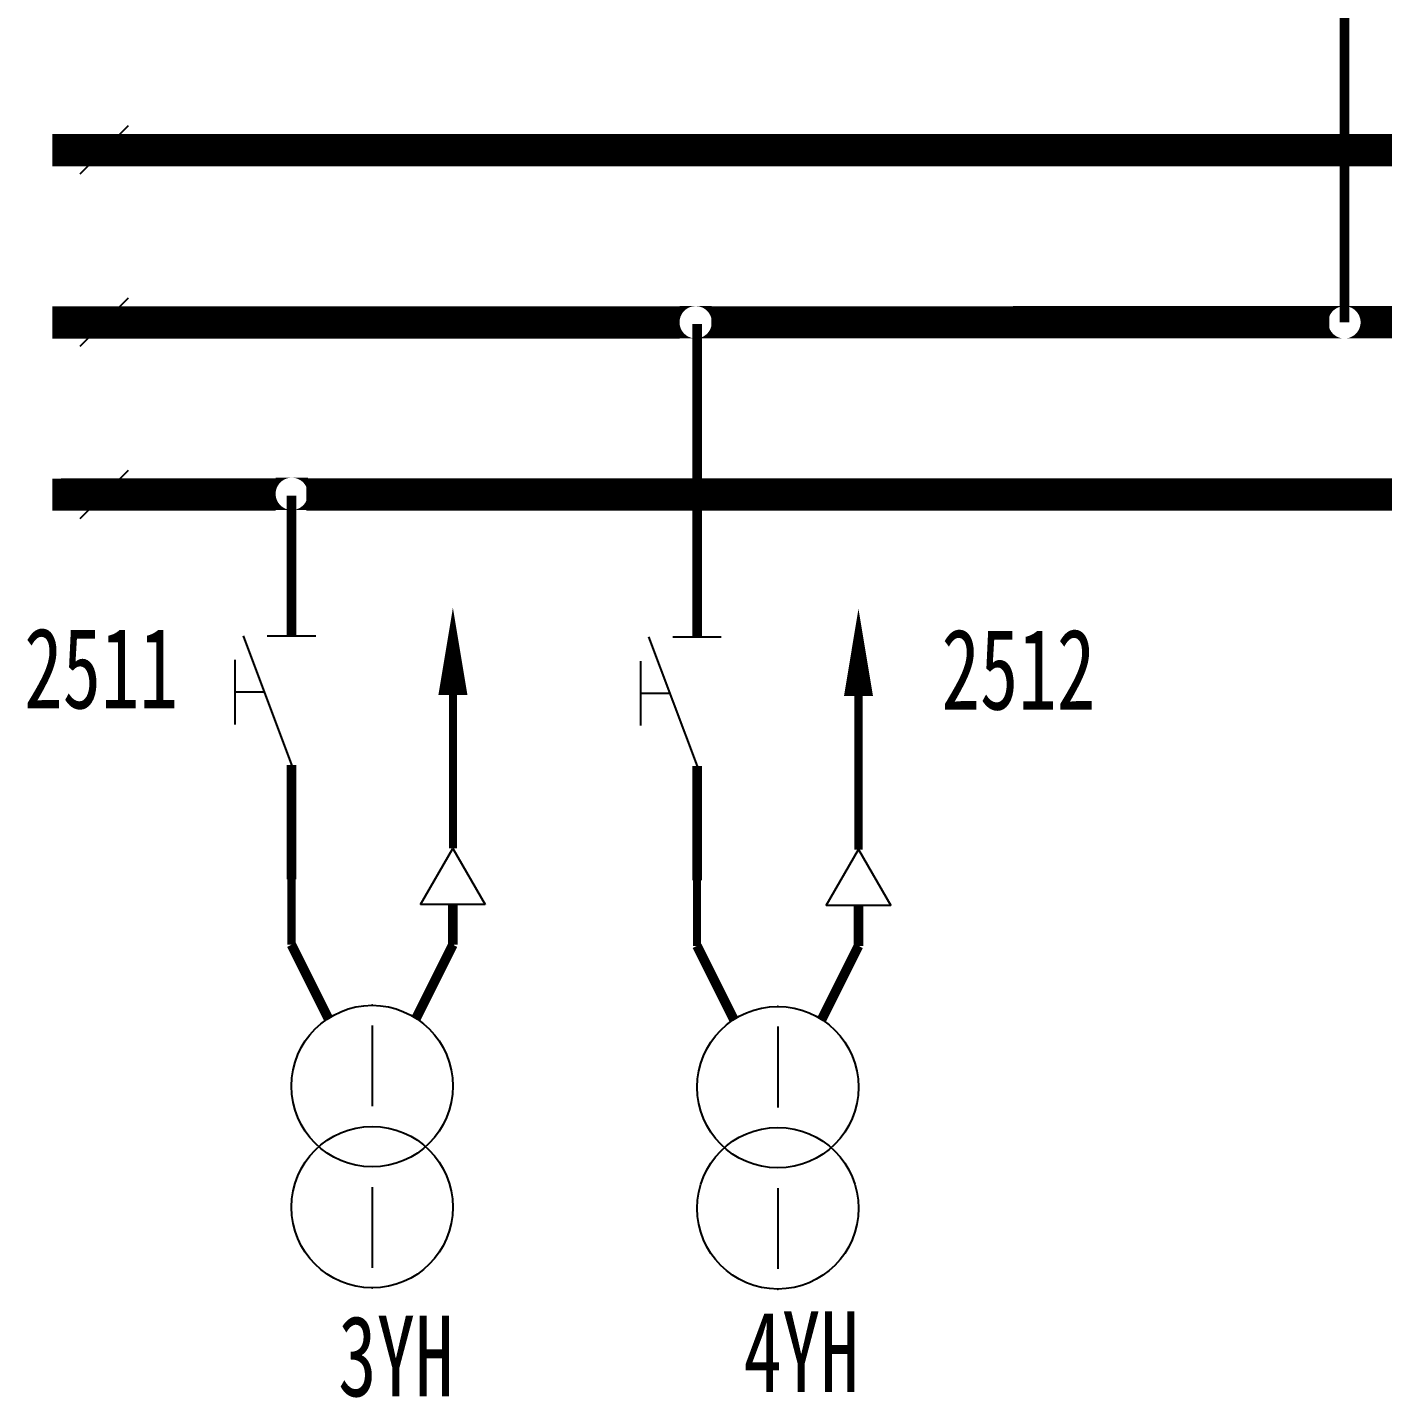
# Model space of a CAD drawing. Header units: millimetres. Extents: x 10667 to 23854, y -3427 to -2899.
# Drawn here: x 15199.5 to 15283.5, y -3230 to -3145.1 of the extents above; entities that cross this region are included whole.
import ezdxf

# ---------------------------------------------------------------- set-up
doc = ezdxf.new("R2010")
doc.units = ezdxf.units.MM
doc.header["$LTSCALE"] = 10
doc.linetypes.add('DASHED', pattern=[11, 5, 0.5, 5, 0.5])
for name, color, linetype in [('BLOCK', 3, 'Continuous'), ('LINE', 7, 'Continuous'), ('TEXT', 2, 'Continuous'), ('设    备', 3, 'Continuous'), ('设备编号', 2, 'Continuous'), ('连 接 线', 1, 'Continuous')]:
    doc.layers.add(name, color=color, linetype=linetype)
doc.styles.add('HZ', font='SimSun.ttf', dxfattribs={"width": 0.7})

# ---------------------------------------------------------------- blocks, each defined once
blk = doc.blocks.new('$SGK1')
at = {"layer": 'BLOCK'}
for p, q in [((-3, 0), (0, -8)), ((-1.5, 0), (1.5, 0))]:
    blk.add_line(p, q, dxfattribs=at)
at = {"layer": 'TEXT', "color": 3}
for p, q in [((-3.5, -1.5), (-3.5, -5.5)), ((-1.6875, -3.5), (-3.5, -3.5))]:
    blk.add_line(p, q, dxfattribs=at)
blk = doc.blocks.new('$JT')
at = {"color": 3}
blk.add_lwpolyline([(0, 0, 1.8, 0, 0), (-0.001, 5.41, 0, 0, 0)], format="xyseb", dxfattribs=at)

msp = doc.modelspace()

# ---------------------------------------------------------------- linework, layer by layer
at = {"layer": '设    备', "color": 3}
for p, q in [((15220.873, -3206.929), (15220.873, -3211.929)), ((15245.993, -3206.997), (15245.993, -3211.997)), ((15220.873, -3216.929), (15220.873, -3221.929)), ((15245.993, -3216.997), (15245.993, -3221.997))]:
    msp.add_line(p, q, dxfattribs=at)
for centre in [(15220.873, -3210.679), (15245.993, -3210.747), (15220.873, -3218.179), (15245.993, -3218.247)]:
    msp.add_circle(centre, 5, dxfattribs=at)
at = {"layer": '设    备'}
for p in [(15215.873, -3182.792), (15240.993, -3182.86), (15215.873, -3190.792), (15240.993, -3190.86)]:
    msp.add_point(p, dxfattribs=at)
at = {"layer": '设    备', "color": 3}
for p in [(15220.873, -3205.679), (15245.993, -3205.747), (15220.873, -3223.179), (15245.993, -3223.247)]:
    msp.add_point(p, dxfattribs=at)
at = {"layer": '连 接 线', "color": 3}
for p, q in [((15205.759, -3151.215), (15202.759, -3154.215)), ((15205.76, -3161.881), (15202.76, -3164.881)), ((15205.76, -3172.555), (15202.76, -3175.555)), ((15223.873, -3199.429), (15225.873, -3195.965)), ((15225.873, -3195.965), (15227.873, -3199.429)), ((15248.993, -3199.497), (15250.993, -3196.033)), ((15250.993, -3196.033), (15252.993, -3199.497)), ((15227.873, -3199.429), (15223.873, -3199.429)), ((15252.993, -3199.497), (15248.993, -3199.497))]:
    msp.add_line(p, q, dxfattribs=at)
at = {"layer": '连 接 线'}
for points, const_width in [([(15281.089, -3163.385), (15281.089, -3141.715)], 0.6), ([(15224.888, -3152.723), (15201.057, -3152.724)], 2), ([(15224.888, -3152.723), (15243.856, -3152.715)], 2), ([(15286.43, -3152.716), (15241.908, -3152.715)], 2), ([(15239.908, -3163.388), (15201.058, -3163.39)], 2), ([(15280.159, -3163.383), (15241.877, -3163.385)], 2), ([(15282.089, -3163.384), (15286.43, -3163.384)], 2), ([(15240.993, -3182.86), (15240.993, -3163.479)], 0.6), ([(15214.891, -3174.046), (15201.059, -3174.056)], 2), ([(15278.039, -3174.046), (15216.787, -3174.046)], 2), ([(15271.44, -3174.046), (15269.09, -3174.046)], 2), ([(15292.53, -3174.046), (15273.421, -3174.046)], 2), ([(15215.873, -3182.792), (15215.873, -3174.126)], 0.6), ([(15215.873, -3197.874), (15215.873, -3190.792)], 0.6), ([(15240.993, -3197.942), (15240.993, -3190.86)], 0.6), ([(15225.873, -3201.929), (15225.873, -3199.429)], 0.6), ([(15250.993, -3201.997), (15250.993, -3199.497)], 0.6)]:
    msp.add_lwpolyline(points, dxfattribs=dict(at, const_width=const_width))
at = {"layer": '连 接 线', "color": 6, "linetype": 'DASHED', "ltscale": 0.5, "const_width": 0.5}
for points in [[(15225.873, -3195.965), (15225.873, -3185.965)], [(15250.993, -3196.033), (15250.993, -3186.033)]]:
    msp.add_lwpolyline(points, dxfattribs=at)
at = {"layer": '连 接 线', "color": 3}
for points, const_width in [([(15215.873, -3197.874), (15215.873, -3201.929)], 0.5), ([(15240.993, -3197.942), (15240.993, -3201.997)], 0.5), ([(15215.873, -3201.929), (15218.151, -3206.485)], 0.6), ([(15225.873, -3201.929), (15223.595, -3206.485)], 0.6), ([(15240.993, -3201.997), (15243.271, -3206.553)], 0.6), ([(15250.993, -3201.997), (15248.715, -3206.553)], 0.6)]:
    msp.add_lwpolyline(points, dxfattribs=dict(at, const_width=const_width))
for p in [(15225.873, -3201.929), (15250.993, -3201.997)]:
    msp.add_point(p, dxfattribs=at)
at = {"layer": '连 接 线'}
for points in [[(15219.963, -3151.723), (15220.963, -3151.723), (15219.963, -3151.726), (15221.05, -3151.726)], [(15219.963, -3151.726), (15220.876, -3151.726), (15219.963, -3151.723), (15220.963, -3151.723)], [(15219.963, -3151.726), (15221.05, -3151.726), (15219.963, -3151.738), (15221.136, -3151.738)], [(15219.963, -3151.738), (15220.789, -3151.738), (15219.963, -3151.726), (15220.876, -3151.726)], [(15219.963, -3151.757), (15220.704, -3151.757), (15219.963, -3151.738), (15220.789, -3151.738)], [(15219.963, -3151.783), (15220.621, -3151.783), (15219.963, -3151.757), (15220.704, -3151.757)], [(15219.963, -3151.816), (15220.54, -3151.816), (15219.963, -3151.783), (15220.621, -3151.783)], [(15219.963, -3151.857), (15220.463, -3151.857), (15219.963, -3151.816), (15220.54, -3151.816)], [(15219.963, -3151.903), (15220.389, -3151.903), (15219.963, -3151.857), (15220.463, -3151.857)], [(15219.963, -3151.957), (15220.32, -3151.957), (15219.963, -3151.903), (15220.389, -3151.903)], [(15219.963, -3152.015), (15220.256, -3152.015), (15219.963, -3151.957), (15220.32, -3151.957)], [(15219.963, -3152.08), (15220.197, -3152.08), (15219.963, -3152.015), (15220.256, -3152.015)], [(15219.963, -3152.149), (15220.144, -3152.149), (15219.963, -3152.08), (15220.197, -3152.08)], [(15221.05, -3151.726), (15221.963, -3151.726), (15220.963, -3151.723), (15221.963, -3151.723)], [(15221.136, -3151.738), (15221.963, -3151.738), (15221.05, -3151.726), (15221.963, -3151.726)], [(15221.222, -3151.757), (15221.963, -3151.757), (15221.136, -3151.738), (15221.963, -3151.738)], [(15221.305, -3151.783), (15221.963, -3151.783), (15221.222, -3151.757), (15221.963, -3151.757)], [(15221.385, -3151.816), (15221.963, -3151.816), (15221.305, -3151.783), (15221.963, -3151.783)], [(15221.463, -3151.857), (15221.963, -3151.857), (15221.385, -3151.816), (15221.963, -3151.816)], [(15221.536, -3151.903), (15221.963, -3151.903), (15221.463, -3151.857), (15221.963, -3151.857)], [(15221.606, -3151.957), (15221.963, -3151.957), (15221.536, -3151.903), (15221.963, -3151.903)], [(15221.67, -3152.015), (15221.963, -3152.015), (15221.606, -3151.957), (15221.963, -3151.957)], [(15221.729, -3152.08), (15221.963, -3152.08), (15221.67, -3152.015), (15221.963, -3152.015)], [(15221.782, -3152.149), (15221.963, -3152.149), (15221.729, -3152.08), (15221.963, -3152.08)], [(15219.963, -3152.223), (15220.097, -3152.223), (15219.963, -3152.149), (15220.144, -3152.149)], [(15219.963, -3152.3), (15220.056, -3152.3), (15219.963, -3152.223), (15220.097, -3152.223)], [(15219.963, -3152.381), (15220.023, -3152.381), (15219.963, -3152.3), (15220.056, -3152.3)], [(15219.963, -3152.464), (15219.997, -3152.464), (15219.963, -3152.381), (15220.023, -3152.381)], [(15219.963, -3152.549), (15219.978, -3152.549), (15219.963, -3152.464), (15219.997, -3152.464)], [(15219.963, -3152.635), (15219.967, -3152.635), (15219.963, -3152.549), (15219.978, -3152.549)], [(15219.963, -3152.723), (15219.963, -3152.723), (15219.963, -3152.635), (15219.967, -3152.635)], [(15219.963, -3152.723), (15219.963, -3152.723), (15219.963, -3152.81), (15219.967, -3152.81)], [(15219.963, -3152.81), (15219.967, -3152.81), (15219.963, -3152.896), (15219.978, -3152.896)], [(15219.963, -3152.896), (15219.978, -3152.896), (15219.963, -3152.981), (15219.997, -3152.981)], [(15221.829, -3152.223), (15221.963, -3152.223), (15221.782, -3152.149), (15221.963, -3152.149)], [(15221.869, -3152.3), (15221.963, -3152.3), (15221.829, -3152.223), (15221.963, -3152.223)], [(15221.902, -3152.381), (15221.963, -3152.381), (15221.869, -3152.3), (15221.963, -3152.3)], [(15221.929, -3152.464), (15221.963, -3152.464), (15221.902, -3152.381), (15221.963, -3152.381)], [(15221.948, -3152.549), (15221.963, -3152.549), (15221.929, -3152.464), (15221.963, -3152.464)], [(15221.929, -3152.981), (15221.963, -3152.981), (15221.948, -3152.896), (15221.963, -3152.896)], [(15221.959, -3152.635), (15221.963, -3152.635), (15221.948, -3152.549), (15221.963, -3152.549)], [(15221.948, -3152.896), (15221.963, -3152.896), (15221.959, -3152.81), (15221.963, -3152.81)], [(15221.963, -3152.723), (15221.963, -3152.723), (15221.959, -3152.635), (15221.963, -3152.635)], [(15221.959, -3152.81), (15221.963, -3152.81), (15221.963, -3152.723)], [(15219.963, -3152.981), (15219.997, -3152.981), (15219.963, -3153.065), (15220.023, -3153.065)], [(15219.963, -3153.065), (15220.023, -3153.065), (15219.963, -3153.145), (15220.056, -3153.145)], [(15219.963, -3153.145), (15220.056, -3153.145), (15219.963, -3153.223), (15220.097, -3153.223)], [(15219.963, -3153.223), (15220.097, -3153.223), (15219.963, -3153.296), (15220.144, -3153.296)], [(15219.963, -3153.296), (15220.144, -3153.296), (15219.963, -3153.365), (15220.197, -3153.365)], [(15219.963, -3153.365), (15220.197, -3153.365), (15219.963, -3153.43), (15220.256, -3153.43)], [(15219.963, -3153.43), (15220.256, -3153.43), (15219.963, -3153.489), (15220.32, -3153.489)], [(15219.963, -3153.489), (15220.32, -3153.489), (15219.963, -3153.542), (15220.389, -3153.542)], [(15219.963, -3153.542), (15220.389, -3153.542), (15219.963, -3153.589), (15220.463, -3153.589)], [(15219.963, -3153.589), (15220.463, -3153.589), (15219.963, -3153.629), (15220.54, -3153.629)], [(15219.963, -3153.629), (15220.54, -3153.629), (15219.963, -3153.662), (15220.621, -3153.662)], [(15219.963, -3153.662), (15220.621, -3153.662), (15219.963, -3153.688), (15220.704, -3153.688)], [(15219.963, -3153.688), (15220.704, -3153.688), (15219.963, -3153.707), (15220.789, -3153.707)], [(15219.963, -3153.707), (15220.789, -3153.707), (15219.963, -3153.719), (15220.876, -3153.719)], [(15219.963, -3153.719), (15220.876, -3153.719), (15219.963, -3153.723), (15220.963, -3153.723)], [(15220.963, -3153.723), (15221.963, -3153.723), (15221.05, -3153.719), (15221.963, -3153.719)], [(15221.05, -3153.719), (15221.963, -3153.719), (15221.136, -3153.707), (15221.963, -3153.707)], [(15221.136, -3153.707), (15221.963, -3153.707), (15221.222, -3153.688), (15221.963, -3153.688)], [(15221.222, -3153.688), (15221.963, -3153.688), (15221.305, -3153.662), (15221.963, -3153.662)], [(15221.305, -3153.662), (15221.963, -3153.662), (15221.385, -3153.629), (15221.963, -3153.629)], [(15221.385, -3153.629), (15221.963, -3153.629), (15221.463, -3153.589), (15221.963, -3153.589)], [(15221.463, -3153.589), (15221.963, -3153.589), (15221.536, -3153.542), (15221.963, -3153.542)], [(15221.536, -3153.542), (15221.963, -3153.542), (15221.606, -3153.489), (15221.963, -3153.489)], [(15221.606, -3153.489), (15221.963, -3153.489), (15221.67, -3153.43), (15221.963, -3153.43)], [(15221.67, -3153.43), (15221.963, -3153.43), (15221.729, -3153.365), (15221.963, -3153.365)], [(15221.729, -3153.365), (15221.963, -3153.365), (15221.782, -3153.296), (15221.963, -3153.296)], [(15221.782, -3153.296), (15221.963, -3153.296), (15221.829, -3153.223), (15221.963, -3153.223)], [(15221.829, -3153.223), (15221.963, -3153.223), (15221.869, -3153.145), (15221.963, -3153.145)], [(15221.869, -3153.145), (15221.963, -3153.145), (15221.902, -3153.065), (15221.963, -3153.065)], [(15221.902, -3153.065), (15221.963, -3153.065), (15221.929, -3152.981), (15221.963, -3152.981)], [(15239.908, -3162.38), (15240.908, -3162.38), (15239.908, -3162.384), (15240.996, -3162.384)], [(15239.908, -3162.384), (15240.821, -3162.384), (15239.908, -3162.38), (15240.908, -3162.38)], [(15239.908, -3162.384), (15240.996, -3162.384), (15239.908, -3162.395), (15241.082, -3162.395)], [(15239.908, -3162.395), (15240.735, -3162.395), (15239.908, -3162.384), (15240.821, -3162.384)], [(15239.908, -3162.414), (15240.65, -3162.414), (15239.908, -3162.395), (15240.735, -3162.395)], [(15239.908, -3162.44), (15240.566, -3162.44), (15239.908, -3162.414), (15240.65, -3162.414)], [(15239.908, -3162.474), (15240.486, -3162.474), (15239.908, -3162.44), (15240.566, -3162.44)], [(15239.908, -3162.514), (15240.408, -3162.514), (15239.908, -3162.474), (15240.486, -3162.474)], [(15239.908, -3162.561), (15240.335, -3162.561), (15239.908, -3162.514), (15240.408, -3162.514)], [(15239.908, -3162.614), (15240.266, -3162.614), (15239.908, -3162.561), (15240.335, -3162.561)], [(15239.908, -3162.673), (15240.201, -3162.673), (15239.908, -3162.614), (15240.266, -3162.614)], [(15239.908, -3162.737), (15240.142, -3162.737), (15239.908, -3162.673), (15240.201, -3162.673)], [(15239.908, -3162.806), (15240.089, -3162.806), (15239.908, -3162.737), (15240.142, -3162.737)], [(15239.908, -3162.88), (15240.042, -3162.88), (15239.908, -3162.806), (15240.089, -3162.806)], [(15239.908, -3162.957), (15240.002, -3162.957), (15239.908, -3162.88), (15240.042, -3162.88)], [(15239.908, -3163.038), (15239.969, -3163.038), (15239.908, -3162.957), (15240.002, -3162.957)], [(15239.908, -3163.121), (15239.943, -3163.121), (15239.908, -3163.038), (15239.969, -3163.038)], [(15239.908, -3163.206), (15239.924, -3163.206), (15239.908, -3163.121), (15239.943, -3163.121)], [(15240.996, -3162.384), (15241.908, -3162.384), (15240.908, -3162.38), (15241.908, -3162.38)], [(15241.082, -3162.395), (15241.908, -3162.395), (15240.996, -3162.384), (15241.908, -3162.384)], [(15241.167, -3162.414), (15241.908, -3162.414), (15241.082, -3162.395), (15241.908, -3162.395)], [(15241.25, -3162.44), (15241.908, -3162.44), (15241.167, -3162.414), (15241.908, -3162.414)], [(15241.331, -3162.474), (15241.908, -3162.474), (15241.25, -3162.44), (15241.908, -3162.44)], [(15241.408, -3162.514), (15241.908, -3162.514), (15241.331, -3162.474), (15241.908, -3162.474)], [(15241.482, -3162.561), (15241.908, -3162.561), (15241.408, -3162.514), (15241.908, -3162.514)], [(15241.551, -3162.614), (15241.908, -3162.614), (15241.482, -3162.561), (15241.908, -3162.561)], [(15241.616, -3162.673), (15241.908, -3162.673), (15241.551, -3162.614), (15241.908, -3162.614)], [(15241.675, -3162.737), (15241.908, -3162.737), (15241.616, -3162.673), (15241.908, -3162.673)], [(15241.728, -3162.806), (15241.908, -3162.806), (15241.675, -3162.737), (15241.908, -3162.737)], [(15241.774, -3162.88), (15241.908, -3162.88), (15241.728, -3162.806), (15241.908, -3162.806)], [(15241.815, -3162.957), (15241.908, -3162.957), (15241.774, -3162.88), (15241.908, -3162.88)], [(15241.848, -3163.038), (15241.908, -3163.038), (15241.815, -3162.957), (15241.908, -3162.957)], [(15241.874, -3163.121), (15241.908, -3163.121), (15241.848, -3163.038), (15241.908, -3163.038)], [(15241.893, -3163.206), (15241.908, -3163.206), (15241.874, -3163.121), (15241.908, -3163.121)], [(15280.089, -3162.388), (15281.002, -3162.388), (15280.089, -3162.384), (15281.089, -3162.384)], [(15280.089, -3162.384), (15281.089, -3162.384), (15280.089, -3162.388), (15281.176, -3162.388)], [(15280.089, -3162.4), (15280.916, -3162.4), (15280.089, -3162.388), (15281.002, -3162.388)], [(15280.089, -3162.388), (15281.176, -3162.388), (15280.089, -3162.4), (15281.263, -3162.4)], [(15280.089, -3162.419), (15280.831, -3162.419), (15280.089, -3162.4), (15280.916, -3162.4)], [(15280.089, -3162.445), (15280.747, -3162.445), (15280.089, -3162.419), (15280.831, -3162.419)], [(15280.089, -3162.478), (15280.667, -3162.478), (15280.089, -3162.445), (15280.747, -3162.445)], [(15280.089, -3162.518), (15280.589, -3162.518), (15280.089, -3162.478), (15280.667, -3162.478)], [(15280.089, -3162.565), (15280.516, -3162.565), (15280.089, -3162.518), (15280.589, -3162.518)], [(15280.089, -3162.618), (15280.447, -3162.618), (15280.089, -3162.565), (15280.516, -3162.565)], [(15280.089, -3162.677), (15280.382, -3162.677), (15280.089, -3162.618), (15280.447, -3162.618)], [(15280.089, -3162.742), (15280.323, -3162.742), (15280.089, -3162.677), (15280.382, -3162.677)], [(15280.089, -3162.811), (15280.27, -3162.811), (15280.089, -3162.742), (15280.323, -3162.742)], [(15280.089, -3162.884), (15280.223, -3162.884), (15280.089, -3162.811), (15280.27, -3162.811)], [(15280.089, -3162.962), (15280.183, -3162.962), (15280.089, -3162.884), (15280.223, -3162.884)], [(15280.089, -3163.042), (15280.15, -3163.042), (15280.089, -3162.962), (15280.183, -3162.962)], [(15280.089, -3163.126), (15280.123, -3163.126), (15280.089, -3163.042), (15280.15, -3163.042)], [(15280.089, -3163.211), (15280.105, -3163.211), (15280.089, -3163.126), (15280.123, -3163.126)], [(15281.176, -3162.388), (15282.089, -3162.388), (15281.089, -3162.384), (15282.089, -3162.384)], [(15281.263, -3162.4), (15282.089, -3162.4), (15281.176, -3162.388), (15282.089, -3162.388)], [(15281.348, -3162.419), (15282.089, -3162.419), (15281.263, -3162.4), (15282.089, -3162.4)], [(15281.431, -3162.445), (15282.089, -3162.445), (15281.348, -3162.419), (15282.089, -3162.419)], [(15281.512, -3162.478), (15282.089, -3162.478), (15281.431, -3162.445), (15282.089, -3162.445)], [(15281.589, -3162.518), (15282.089, -3162.518), (15281.512, -3162.478), (15282.089, -3162.478)], [(15281.663, -3162.565), (15282.089, -3162.565), (15281.589, -3162.518), (15282.089, -3162.518)], [(15281.732, -3162.618), (15282.089, -3162.618), (15281.663, -3162.565), (15282.089, -3162.565)], [(15281.796, -3162.677), (15282.089, -3162.677), (15281.732, -3162.618), (15282.089, -3162.618)], [(15281.855, -3162.742), (15282.089, -3162.742), (15281.796, -3162.677), (15282.089, -3162.677)], [(15281.908, -3162.811), (15282.089, -3162.811), (15281.855, -3162.742), (15282.089, -3162.742)], [(15281.955, -3162.884), (15282.089, -3162.884), (15281.908, -3162.811), (15282.089, -3162.811)], [(15281.996, -3162.962), (15282.089, -3162.962), (15281.955, -3162.884), (15282.089, -3162.884)], [(15282.029, -3163.042), (15282.089, -3163.042), (15281.996, -3162.962), (15282.089, -3162.962)], [(15282.055, -3163.126), (15282.089, -3163.126), (15282.029, -3163.042), (15282.089, -3163.042)], [(15282.074, -3163.211), (15282.089, -3163.211), (15282.055, -3163.126), (15282.089, -3163.126)], [(15239.908, -3163.293), (15239.912, -3163.293), (15239.908, -3163.206), (15239.924, -3163.206)], [(15239.908, -3163.38), (15239.908, -3163.38), (15239.908, -3163.293), (15239.912, -3163.293)], [(15239.908, -3163.38), (15239.908, -3163.38), (15239.908, -3163.467), (15239.912, -3163.467)], [(15239.908, -3163.467), (15239.912, -3163.467), (15239.908, -3163.554), (15239.924, -3163.554)], [(15239.908, -3163.554), (15239.924, -3163.554), (15239.908, -3163.639), (15239.943, -3163.639)], [(15239.908, -3163.639), (15239.943, -3163.639), (15239.908, -3163.722), (15239.969, -3163.722)], [(15239.908, -3163.722), (15239.969, -3163.722), (15239.908, -3163.803), (15240.002, -3163.803)], [(15239.908, -3163.803), (15240.002, -3163.803), (15239.908, -3163.88), (15240.042, -3163.88)], [(15239.908, -3163.88), (15240.042, -3163.88), (15239.908, -3163.954), (15240.089, -3163.954)], [(15239.908, -3163.954), (15240.089, -3163.954), (15239.908, -3164.023), (15240.142, -3164.023)], [(15241.675, -3164.023), (15241.908, -3164.023), (15241.728, -3163.954), (15241.908, -3163.954)], [(15241.728, -3163.954), (15241.908, -3163.954), (15241.774, -3163.88), (15241.908, -3163.88)], [(15241.774, -3163.88), (15241.908, -3163.88), (15241.815, -3163.803), (15241.908, -3163.803)], [(15241.815, -3163.803), (15241.908, -3163.803), (15241.848, -3163.722), (15241.908, -3163.722)], [(15241.848, -3163.722), (15241.908, -3163.722), (15241.874, -3163.639), (15241.908, -3163.639)], [(15241.874, -3163.639), (15241.908, -3163.639), (15241.893, -3163.554), (15241.908, -3163.554)], [(15241.905, -3163.293), (15241.908, -3163.293), (15241.893, -3163.206), (15241.908, -3163.206)], [(15241.893, -3163.554), (15241.908, -3163.554), (15241.905, -3163.467), (15241.908, -3163.467)], [(15241.908, -3163.38), (15241.908, -3163.38), (15241.905, -3163.293), (15241.908, -3163.293)], [(15241.905, -3163.467), (15241.908, -3163.467), (15241.908, -3163.38)], [(15280.089, -3163.297), (15280.093, -3163.297), (15280.089, -3163.211), (15280.105, -3163.211)], [(15280.089, -3163.384), (15280.089, -3163.384), (15280.089, -3163.297), (15280.093, -3163.297)], [(15280.089, -3163.384), (15280.089, -3163.384), (15280.089, -3163.472), (15280.093, -3163.472)], [(15280.089, -3163.472), (15280.093, -3163.472), (15280.089, -3163.558), (15280.105, -3163.558)], [(15280.089, -3163.558), (15280.105, -3163.558), (15280.089, -3163.643), (15280.123, -3163.643)], [(15280.089, -3163.643), (15280.123, -3163.643), (15280.089, -3163.726), (15280.15, -3163.726)], [(15280.089, -3163.726), (15280.15, -3163.726), (15280.089, -3163.807), (15280.183, -3163.807)], [(15280.089, -3163.807), (15280.183, -3163.807), (15280.089, -3163.884), (15280.223, -3163.884)], [(15280.089, -3163.884), (15280.223, -3163.884), (15280.089, -3163.958), (15280.27, -3163.958)], [(15280.089, -3163.958), (15280.27, -3163.958), (15280.089, -3164.027), (15280.323, -3164.027)], [(15281.855, -3164.027), (15282.089, -3164.027), (15281.908, -3163.958), (15282.089, -3163.958)], [(15281.908, -3163.958), (15282.089, -3163.958), (15281.955, -3163.884), (15282.089, -3163.884)], [(15281.955, -3163.884), (15282.089, -3163.884), (15281.996, -3163.807), (15282.089, -3163.807)], [(15281.996, -3163.807), (15282.089, -3163.807), (15282.029, -3163.726), (15282.089, -3163.726)], [(15282.029, -3163.726), (15282.089, -3163.726), (15282.055, -3163.643), (15282.089, -3163.643)], [(15282.055, -3163.643), (15282.089, -3163.643), (15282.074, -3163.558), (15282.089, -3163.558)], [(15282.086, -3163.297), (15282.089, -3163.297), (15282.074, -3163.211), (15282.089, -3163.211)], [(15282.074, -3163.558), (15282.089, -3163.558), (15282.086, -3163.472), (15282.089, -3163.472)], [(15282.089, -3163.384), (15282.089, -3163.384), (15282.086, -3163.297), (15282.089, -3163.297)], [(15282.086, -3163.472), (15282.089, -3163.472), (15282.089, -3163.384)], [(15239.908, -3164.023), (15240.142, -3164.023), (15239.908, -3164.087), (15240.201, -3164.087)], [(15239.908, -3164.087), (15240.201, -3164.087), (15239.908, -3164.146), (15240.266, -3164.146)], [(15239.908, -3164.146), (15240.266, -3164.146), (15239.908, -3164.199), (15240.335, -3164.199)], [(15239.908, -3164.199), (15240.335, -3164.199), (15239.908, -3164.246), (15240.408, -3164.246)], [(15239.908, -3164.246), (15240.408, -3164.246), (15239.908, -3164.286), (15240.486, -3164.286)], [(15239.908, -3164.286), (15240.486, -3164.286), (15239.908, -3164.32), (15240.566, -3164.32)], [(15239.908, -3164.32), (15240.566, -3164.32), (15239.908, -3164.346), (15240.65, -3164.346)], [(15239.908, -3164.346), (15240.65, -3164.346), (15239.908, -3164.365), (15240.735, -3164.365)], [(15239.908, -3164.365), (15240.735, -3164.365), (15239.908, -3164.376), (15240.821, -3164.376)], [(15239.908, -3164.376), (15240.821, -3164.376), (15239.908, -3164.38), (15240.908, -3164.38)], [(15240.908, -3164.38), (15241.908, -3164.38), (15240.996, -3164.376), (15241.908, -3164.376)], [(15240.996, -3164.376), (15241.908, -3164.376), (15241.082, -3164.365), (15241.908, -3164.365)], [(15241.082, -3164.365), (15241.908, -3164.365), (15241.167, -3164.346), (15241.908, -3164.346)], [(15241.167, -3164.346), (15241.908, -3164.346), (15241.25, -3164.32), (15241.908, -3164.32)], [(15241.25, -3164.32), (15241.908, -3164.32), (15241.331, -3164.286), (15241.908, -3164.286)], [(15241.331, -3164.286), (15241.908, -3164.286), (15241.408, -3164.246), (15241.908, -3164.246)], [(15241.408, -3164.246), (15241.908, -3164.246), (15241.482, -3164.199), (15241.908, -3164.199)], [(15241.482, -3164.199), (15241.908, -3164.199), (15241.551, -3164.146), (15241.908, -3164.146)], [(15241.551, -3164.146), (15241.908, -3164.146), (15241.616, -3164.087), (15241.908, -3164.087)], [(15241.616, -3164.087), (15241.908, -3164.087), (15241.675, -3164.023), (15241.908, -3164.023)], [(15280.089, -3164.027), (15280.323, -3164.027), (15280.089, -3164.092), (15280.382, -3164.092)], [(15280.089, -3164.092), (15280.382, -3164.092), (15280.089, -3164.151), (15280.447, -3164.151)], [(15280.089, -3164.151), (15280.447, -3164.151), (15280.089, -3164.204), (15280.516, -3164.204)], [(15280.089, -3164.204), (15280.516, -3164.204), (15280.089, -3164.25), (15280.589, -3164.25)], [(15280.089, -3164.25), (15280.589, -3164.25), (15280.089, -3164.291), (15280.667, -3164.291)], [(15280.089, -3164.291), (15280.667, -3164.291), (15280.089, -3164.324), (15280.747, -3164.324)], [(15280.089, -3164.324), (15280.747, -3164.324), (15280.089, -3164.35), (15280.831, -3164.35)], [(15280.089, -3164.35), (15280.831, -3164.35), (15280.089, -3164.369), (15280.916, -3164.369)], [(15280.089, -3164.369), (15280.916, -3164.369), (15280.089, -3164.381), (15281.002, -3164.381)], [(15280.089, -3164.381), (15281.002, -3164.381), (15280.089, -3164.384), (15281.089, -3164.384)], [(15281.089, -3164.384), (15282.089, -3164.384), (15281.176, -3164.381), (15282.089, -3164.381)], [(15281.176, -3164.381), (15282.089, -3164.381), (15281.263, -3164.369), (15282.089, -3164.369)], [(15281.263, -3164.369), (15282.089, -3164.369), (15281.348, -3164.35), (15282.089, -3164.35)], [(15281.348, -3164.35), (15282.089, -3164.35), (15281.431, -3164.324), (15282.089, -3164.324)], [(15281.431, -3164.324), (15282.089, -3164.324), (15281.512, -3164.291), (15282.089, -3164.291)], [(15281.512, -3164.291), (15282.089, -3164.291), (15281.589, -3164.25), (15282.089, -3164.25)], [(15281.589, -3164.25), (15282.089, -3164.25), (15281.663, -3164.204), (15282.089, -3164.204)], [(15281.663, -3164.204), (15282.089, -3164.204), (15281.732, -3164.151), (15282.089, -3164.151)], [(15281.732, -3164.151), (15282.089, -3164.151), (15281.796, -3164.092), (15282.089, -3164.092)], [(15281.796, -3164.092), (15282.089, -3164.092), (15281.855, -3164.027), (15282.089, -3164.027)], [(15214.891, -3173.006), (15215.891, -3173.006), (15214.891, -3173.01), (15215.978, -3173.01)], [(15214.891, -3173.01), (15215.804, -3173.01), (15214.891, -3173.006), (15215.891, -3173.006)], [(15214.891, -3173.01), (15215.978, -3173.01), (15214.891, -3173.021), (15216.065, -3173.021)], [(15214.891, -3173.021), (15215.717, -3173.021), (15214.891, -3173.01), (15215.804, -3173.01)], [(15214.891, -3173.04), (15215.632, -3173.04), (15214.891, -3173.021), (15215.717, -3173.021)], [(15214.891, -3173.066), (15215.549, -3173.066), (15214.891, -3173.04), (15215.632, -3173.04)], [(15214.891, -3173.1), (15215.468, -3173.1), (15214.891, -3173.066), (15215.549, -3173.066)], [(15214.891, -3173.14), (15215.391, -3173.14), (15214.891, -3173.1), (15215.468, -3173.1)], [(15214.891, -3173.187), (15215.317, -3173.187), (15214.891, -3173.14), (15215.391, -3173.14)], [(15214.891, -3173.24), (15215.248, -3173.24), (15214.891, -3173.187), (15215.317, -3173.187)], [(15214.891, -3173.299), (15215.184, -3173.299), (15214.891, -3173.24), (15215.248, -3173.24)], [(15214.891, -3173.363), (15215.125, -3173.363), (15214.891, -3173.299), (15215.184, -3173.299)], [(15215.978, -3173.01), (15216.891, -3173.01), (15215.891, -3173.006), (15216.891, -3173.006)], [(15216.065, -3173.021), (15216.891, -3173.021), (15215.978, -3173.01), (15216.891, -3173.01)], [(15216.15, -3173.04), (15216.891, -3173.04), (15216.065, -3173.021), (15216.891, -3173.021)], [(15216.233, -3173.066), (15216.891, -3173.066), (15216.15, -3173.04), (15216.891, -3173.04)], [(15216.314, -3173.1), (15216.891, -3173.1), (15216.233, -3173.066), (15216.891, -3173.066)], [(15216.391, -3173.14), (15216.891, -3173.14), (15216.314, -3173.1), (15216.891, -3173.1)], [(15216.465, -3173.187), (15216.891, -3173.187), (15216.391, -3173.14), (15216.891, -3173.14)], [(15216.534, -3173.24), (15216.891, -3173.24), (15216.465, -3173.187), (15216.891, -3173.187)], [(15216.598, -3173.299), (15216.891, -3173.299), (15216.534, -3173.24), (15216.891, -3173.24)], [(15216.657, -3173.363), (15216.891, -3173.363), (15216.598, -3173.299), (15216.891, -3173.299)], [(15271.43, -3173.045), (15272.43, -3173.045), (15271.43, -3173.048), (15272.517, -3173.048)], [(15271.43, -3173.048), (15272.343, -3173.048), (15271.43, -3173.045), (15272.43, -3173.045)], [(15271.43, -3173.048), (15272.517, -3173.048), (15271.43, -3173.06), (15272.604, -3173.06)], [(15271.43, -3173.06), (15272.256, -3173.06), (15271.43, -3173.048), (15272.343, -3173.048)], [(15271.43, -3173.079), (15272.171, -3173.079), (15271.43, -3173.06), (15272.256, -3173.06)], [(15271.43, -3173.105), (15272.088, -3173.105), (15271.43, -3173.079), (15272.171, -3173.079)], [(15271.43, -3173.138), (15272.007, -3173.138), (15271.43, -3173.105), (15272.088, -3173.105)], [(15271.43, -3173.178), (15271.93, -3173.178), (15271.43, -3173.138), (15272.007, -3173.138)], [(15271.43, -3173.225), (15271.856, -3173.225), (15271.43, -3173.178), (15271.93, -3173.178)], [(15271.43, -3173.278), (15271.787, -3173.278), (15271.43, -3173.225), (15271.856, -3173.225)], [(15271.43, -3173.337), (15271.723, -3173.337), (15271.43, -3173.278), (15271.787, -3173.278)], [(15272.517, -3173.048), (15273.43, -3173.048), (15272.43, -3173.045), (15273.43, -3173.045)], [(15272.604, -3173.06), (15273.43, -3173.06), (15272.517, -3173.048), (15273.43, -3173.048)], [(15272.689, -3173.079), (15273.43, -3173.079), (15272.604, -3173.06), (15273.43, -3173.06)], [(15272.772, -3173.105), (15273.43, -3173.105), (15272.689, -3173.079), (15273.43, -3173.079)], [(15272.853, -3173.138), (15273.43, -3173.138), (15272.772, -3173.105), (15273.43, -3173.105)], [(15272.93, -3173.178), (15273.43, -3173.178), (15272.853, -3173.138), (15273.43, -3173.138)], [(15273.004, -3173.225), (15273.43, -3173.225), (15272.93, -3173.178), (15273.43, -3173.178)], [(15273.073, -3173.278), (15273.43, -3173.278), (15273.004, -3173.225), (15273.43, -3173.225)], [(15273.137, -3173.337), (15273.43, -3173.337), (15273.073, -3173.278), (15273.43, -3173.278)], [(15214.891, -3173.432), (15215.072, -3173.432), (15214.891, -3173.363), (15215.125, -3173.363)], [(15214.891, -3173.506), (15215.025, -3173.506), (15214.891, -3173.432), (15215.072, -3173.432)], [(15214.891, -3173.583), (15214.985, -3173.583), (15214.891, -3173.506), (15215.025, -3173.506)], [(15214.891, -3173.664), (15214.951, -3173.664), (15214.891, -3173.583), (15214.985, -3173.583)], [(15214.891, -3173.747), (15214.925, -3173.747), (15214.891, -3173.664), (15214.951, -3173.664)], [(15214.891, -3173.832), (15214.906, -3173.832), (15214.891, -3173.747), (15214.925, -3173.747)], [(15214.891, -3173.919), (15214.895, -3173.919), (15214.891, -3173.832), (15214.906, -3173.832)], [(15214.891, -3174.006), (15214.891, -3174.006), (15214.891, -3173.919), (15214.895, -3173.919)], [(15214.891, -3174.006), (15214.891, -3174.006), (15214.891, -3174.093), (15214.895, -3174.093)], [(15214.891, -3174.093), (15214.895, -3174.093), (15214.891, -3174.18), (15214.906, -3174.18)], [(15216.71, -3173.432), (15216.891, -3173.432), (15216.657, -3173.363), (15216.891, -3173.363)], [(15216.757, -3173.506), (15216.891, -3173.506), (15216.71, -3173.432), (15216.891, -3173.432)], [(15216.797, -3173.583), (15216.891, -3173.583), (15216.757, -3173.506), (15216.891, -3173.506)], [(15216.831, -3173.664), (15216.891, -3173.664), (15216.797, -3173.583), (15216.891, -3173.583)], [(15216.857, -3173.747), (15216.891, -3173.747), (15216.831, -3173.664), (15216.891, -3173.664)], [(15216.876, -3173.832), (15216.891, -3173.832), (15216.857, -3173.747), (15216.891, -3173.747)], [(15216.887, -3173.919), (15216.891, -3173.919), (15216.876, -3173.832), (15216.891, -3173.832)], [(15216.876, -3174.18), (15216.891, -3174.18), (15216.887, -3174.093), (15216.891, -3174.093)], [(15216.891, -3174.006), (15216.891, -3174.006), (15216.887, -3173.919), (15216.891, -3173.919)], [(15216.887, -3174.093), (15216.891, -3174.093), (15216.891, -3174.006)], [(15271.43, -3173.402), (15271.664, -3173.402), (15271.43, -3173.337), (15271.723, -3173.337)], [(15271.43, -3173.471), (15271.611, -3173.471), (15271.43, -3173.402), (15271.664, -3173.402)], [(15271.43, -3173.545), (15271.564, -3173.545), (15271.43, -3173.471), (15271.611, -3173.471)], [(15271.43, -3173.622), (15271.524, -3173.622), (15271.43, -3173.545), (15271.564, -3173.545)], [(15271.43, -3173.703), (15271.49, -3173.703), (15271.43, -3173.622), (15271.524, -3173.622)], [(15271.43, -3173.786), (15271.464, -3173.786), (15271.43, -3173.703), (15271.49, -3173.703)], [(15271.43, -3173.871), (15271.445, -3173.871), (15271.43, -3173.786), (15271.464, -3173.786)], [(15271.43, -3173.957), (15271.434, -3173.957), (15271.43, -3173.871), (15271.445, -3173.871)], [(15271.43, -3174.045), (15271.43, -3174.045), (15271.43, -3173.957), (15271.434, -3173.957)], [(15271.43, -3174.045), (15271.43, -3174.045), (15271.43, -3174.132), (15271.434, -3174.132)], [(15271.43, -3174.132), (15271.434, -3174.132), (15271.43, -3174.218), (15271.445, -3174.218)], [(15273.196, -3173.402), (15273.43, -3173.402), (15273.137, -3173.337), (15273.43, -3173.337)], [(15273.249, -3173.471), (15273.43, -3173.471), (15273.196, -3173.402), (15273.43, -3173.402)], [(15273.296, -3173.545), (15273.43, -3173.545), (15273.249, -3173.471), (15273.43, -3173.471)], [(15273.336, -3173.622), (15273.43, -3173.622), (15273.296, -3173.545), (15273.43, -3173.545)], [(15273.37, -3173.703), (15273.43, -3173.703), (15273.336, -3173.622), (15273.43, -3173.622)], [(15273.396, -3173.786), (15273.43, -3173.786), (15273.37, -3173.703), (15273.43, -3173.703)], [(15273.415, -3173.871), (15273.43, -3173.871), (15273.396, -3173.786), (15273.43, -3173.786)], [(15273.426, -3173.957), (15273.43, -3173.957), (15273.415, -3173.871), (15273.43, -3173.871)], [(15273.415, -3174.218), (15273.43, -3174.218), (15273.426, -3174.132), (15273.43, -3174.132)], [(15273.43, -3174.045), (15273.43, -3174.045), (15273.426, -3173.957), (15273.43, -3173.957)], [(15273.426, -3174.132), (15273.43, -3174.132), (15273.43, -3174.045)], [(15214.891, -3174.18), (15214.906, -3174.18), (15214.891, -3174.265), (15214.925, -3174.265)], [(15214.891, -3174.265), (15214.925, -3174.265), (15214.891, -3174.348), (15214.951, -3174.348)], [(15214.891, -3174.348), (15214.951, -3174.348), (15214.891, -3174.429), (15214.985, -3174.429)], [(15214.891, -3174.429), (15214.985, -3174.429), (15214.891, -3174.506), (15215.025, -3174.506)], [(15214.891, -3174.506), (15215.025, -3174.506), (15214.891, -3174.58), (15215.072, -3174.58)], [(15214.891, -3174.58), (15215.072, -3174.58), (15214.891, -3174.649), (15215.125, -3174.649)], [(15214.891, -3174.649), (15215.125, -3174.649), (15214.891, -3174.713), (15215.184, -3174.713)], [(15214.891, -3174.713), (15215.184, -3174.713), (15214.891, -3174.772), (15215.248, -3174.772)], [(15214.891, -3174.772), (15215.248, -3174.772), (15214.891, -3174.825), (15215.317, -3174.825)], [(15214.891, -3174.825), (15215.317, -3174.825), (15214.891, -3174.872), (15215.391, -3174.872)], [(15214.891, -3174.872), (15215.391, -3174.872), (15214.891, -3174.912), (15215.468, -3174.912)], [(15214.891, -3174.912), (15215.468, -3174.912), (15214.891, -3174.946), (15215.549, -3174.946)], [(15214.891, -3174.946), (15215.549, -3174.946), (15214.891, -3174.972), (15215.632, -3174.972)], [(15214.891, -3174.972), (15215.632, -3174.972), (15214.891, -3174.991), (15215.717, -3174.991)], [(15214.891, -3174.991), (15215.717, -3174.991), (15214.891, -3175.002), (15215.804, -3175.002)], [(15214.891, -3175.002), (15215.804, -3175.002), (15214.891, -3175.006), (15215.891, -3175.006)], [(15215.891, -3175.006), (15216.891, -3175.006), (15215.978, -3175.002), (15216.891, -3175.002)], [(15215.978, -3175.002), (15216.891, -3175.002), (15216.065, -3174.991), (15216.891, -3174.991)], [(15216.065, -3174.991), (15216.891, -3174.991), (15216.15, -3174.972), (15216.891, -3174.972)], [(15216.15, -3174.972), (15216.891, -3174.972), (15216.233, -3174.946), (15216.891, -3174.946)], [(15216.233, -3174.946), (15216.891, -3174.946), (15216.314, -3174.912), (15216.891, -3174.912)], [(15216.314, -3174.912), (15216.891, -3174.912), (15216.391, -3174.872), (15216.891, -3174.872)], [(15216.391, -3174.872), (15216.891, -3174.872), (15216.465, -3174.825), (15216.891, -3174.825)], [(15216.465, -3174.825), (15216.891, -3174.825), (15216.534, -3174.772), (15216.891, -3174.772)], [(15216.534, -3174.772), (15216.891, -3174.772), (15216.598, -3174.713), (15216.891, -3174.713)], [(15216.598, -3174.713), (15216.891, -3174.713), (15216.657, -3174.649), (15216.891, -3174.649)], [(15216.657, -3174.649), (15216.891, -3174.649), (15216.71, -3174.58), (15216.891, -3174.58)], [(15216.71, -3174.58), (15216.891, -3174.58), (15216.757, -3174.506), (15216.891, -3174.506)], [(15216.757, -3174.506), (15216.891, -3174.506), (15216.797, -3174.429), (15216.891, -3174.429)], [(15216.797, -3174.429), (15216.891, -3174.429), (15216.831, -3174.348), (15216.891, -3174.348)], [(15216.831, -3174.348), (15216.891, -3174.348), (15216.857, -3174.265), (15216.891, -3174.265)], [(15216.857, -3174.265), (15216.891, -3174.265), (15216.876, -3174.18), (15216.891, -3174.18)], [(15271.43, -3174.218), (15271.445, -3174.218), (15271.43, -3174.303), (15271.464, -3174.303)], [(15271.43, -3174.303), (15271.464, -3174.303), (15271.43, -3174.387), (15271.49, -3174.387)], [(15271.43, -3174.387), (15271.49, -3174.387), (15271.43, -3174.467), (15271.524, -3174.467)], [(15271.43, -3174.467), (15271.524, -3174.467), (15271.43, -3174.545), (15271.564, -3174.545)], [(15271.43, -3174.545), (15271.564, -3174.545), (15271.43, -3174.618), (15271.611, -3174.618)], [(15271.43, -3174.618), (15271.611, -3174.618), (15271.43, -3174.687), (15271.664, -3174.687)], [(15271.43, -3174.687), (15271.664, -3174.687), (15271.43, -3174.752), (15271.723, -3174.752)], [(15271.43, -3174.752), (15271.723, -3174.752), (15271.43, -3174.811), (15271.787, -3174.811)], [(15271.43, -3174.811), (15271.787, -3174.811), (15271.43, -3174.864), (15271.856, -3174.864)], [(15271.43, -3174.864), (15271.856, -3174.864), (15271.43, -3174.911), (15271.93, -3174.911)], [(15271.43, -3174.911), (15271.93, -3174.911), (15271.43, -3174.951), (15272.007, -3174.951)], [(15271.43, -3174.951), (15272.007, -3174.951), (15271.43, -3174.984), (15272.088, -3174.984)], [(15271.43, -3174.984), (15272.088, -3174.984), (15271.43, -3175.01), (15272.171, -3175.01)], [(15272.689, -3175.01), (15273.43, -3175.01), (15272.772, -3174.984), (15273.43, -3174.984)], [(15272.772, -3174.984), (15273.43, -3174.984), (15272.853, -3174.951), (15273.43, -3174.951)], [(15272.853, -3174.951), (15273.43, -3174.951), (15272.93, -3174.911), (15273.43, -3174.911)], [(15272.93, -3174.911), (15273.43, -3174.911), (15273.004, -3174.864), (15273.43, -3174.864)], [(15273.004, -3174.864), (15273.43, -3174.864), (15273.073, -3174.811), (15273.43, -3174.811)], [(15273.073, -3174.811), (15273.43, -3174.811), (15273.137, -3174.752), (15273.43, -3174.752)], [(15273.137, -3174.752), (15273.43, -3174.752), (15273.196, -3174.687), (15273.43, -3174.687)], [(15273.196, -3174.687), (15273.43, -3174.687), (15273.249, -3174.618), (15273.43, -3174.618)], [(15273.249, -3174.618), (15273.43, -3174.618), (15273.296, -3174.545), (15273.43, -3174.545)], [(15273.296, -3174.545), (15273.43, -3174.545), (15273.336, -3174.467), (15273.43, -3174.467)], [(15273.336, -3174.467), (15273.43, -3174.467), (15273.37, -3174.387), (15273.43, -3174.387)], [(15273.37, -3174.387), (15273.43, -3174.387), (15273.396, -3174.303), (15273.43, -3174.303)], [(15273.396, -3174.303), (15273.43, -3174.303), (15273.415, -3174.218), (15273.43, -3174.218)], [(15271.43, -3175.01), (15272.171, -3175.01), (15271.43, -3175.029), (15272.256, -3175.029)], [(15271.43, -3175.029), (15272.256, -3175.029), (15271.43, -3175.041), (15272.343, -3175.041)], [(15271.43, -3175.041), (15272.343, -3175.041), (15271.43, -3175.045), (15272.43, -3175.045)], [(15272.43, -3175.045), (15273.43, -3175.045), (15272.517, -3175.041), (15273.43, -3175.041)], [(15272.517, -3175.041), (15273.43, -3175.041), (15272.604, -3175.029), (15273.43, -3175.029)], [(15272.604, -3175.029), (15273.43, -3175.029), (15272.689, -3175.01), (15273.43, -3175.01)]]:
    msp.add_solid(points, dxfattribs=at)

# ---------------------------------------------------------------- block references
at = {"layer": 'LINE'}
for p in [(15215.873, -3182.792), (15240.993, -3182.86)]:
    msp.add_blockref('$SGK1', p, dxfattribs=at)
at = {"layer": '连 接 线', "color": 3}
for p in [(15225.873, -3186.465), (15250.993, -3186.533)]:
    msp.add_blockref('$JT', p, dxfattribs=at)

# ---------------------------------------------------------------- texts
at = {"layer": '设备编号', "color": 6, "style": 'HZ', "width": 0.7}
for s, p in [('2511', (15199.317, -3187.294)), ('2512', (15256.132, -3187.363)), ('3YH', (15218.768, -3229.888)), ('4YH', (15243.871, -3229.624))]:
    msp.add_text(s, height=5, dxfattribs=at).set_placement(p)

doc.saveas('drawing.dxf')
